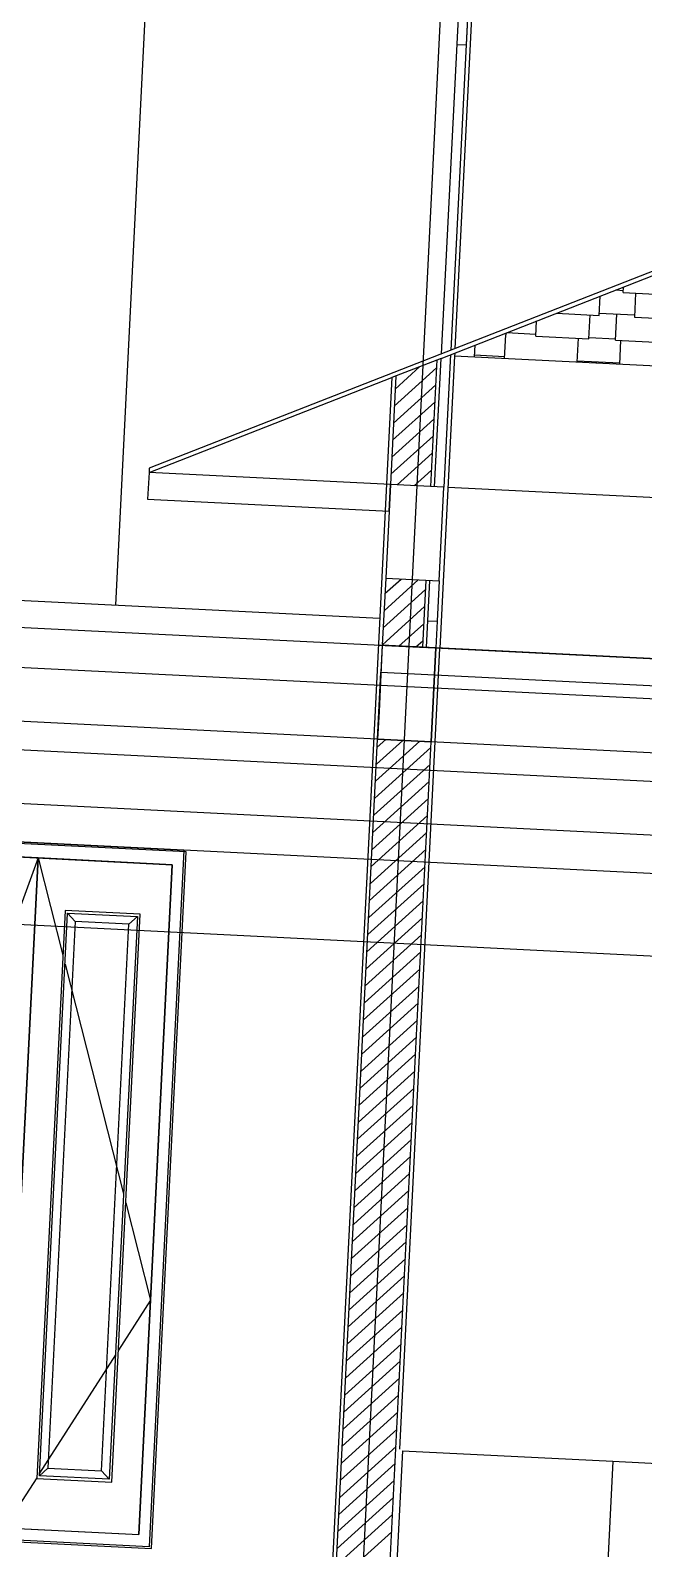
# Model space of a CAD drawing. Extents: x 549999 to 550212, y 1838161 to 1838467.
# Drawn here: x 550083.79 to 550086.08, y 1838277.86 to 1838283.52 of the extents above; entities that cross this region are included whole.
import ezdxf

# ---------------------------------------------------------------- set-up
doc = ezdxf.new("R2010")
doc.units = 0
for name, color, linetype in [('Level 1', 7, 'Continuous'), ('Level 11', 7, 'Continuous'), ('Level 14', 7, 'Continuous'), ('Level 15', 7, 'Continuous'), ('Level 18', 7, 'Continuous'), ('Level 20', 7, 'Continuous'), ('Level 27', 7, 'Continuous'), ('Level 28', 7, 'Continuous'), ('Level 37', 7, 'Continuous'), ('Level 4', 7, 'Continuous'), ('Level 42', 7, 'Continuous'), ('Level 6', 7, 'Continuous'), ('Level 7', 7, 'Continuous'), ('Level 8', 7, 'Continuous')]:
    doc.layers.add(name, color=color, linetype=linetype)

# ---------------------------------------------------------------- blocks, each defined once
blk = doc.blocks.new('FURN30')
at = {"layer": 'Level 1'}
for p, q in [((240.01, 61.08), (318.51, 61.08)), ((240.01, 61.08), (240.01, 2)), ((318.51, 2), (240.01, 2))]:
    blk.add_line(p, q, dxfattribs=at)
blk = doc.blocks.new('FURN31')
at = {"layer": 'Level 1'}
for p, q in [((318.51, 61.08), (368.51, 61.08)), ((318.51, 61.08), (318.51, 2)), ((368.51, 2), (368.51, 61.08)), ((368.51, 2), (318.51, 2))]:
    blk.add_line(p, q, dxfattribs=at)
blk = doc.blocks.new('CUA_S3')
at = {"layer": 'Level 7'}
for p, q in [((-134.93, 280), (-171.49, 280)), ((-171.49, 280), (-171.49, 165.4)), ((-107.03, 280), (-107.74, 280)), ((-101.22, 280), (-101.8, 280)), ((-92, 280), (-98.93, 280)), ((-83.37, 280), (-89.43, 280)), ((-75.49, 280), (-80.72, 280)), ((-68.48, 280), (-72.8, 280)), ((-62.48, 280), (-65.8, 280)), ((-57.58, 280), (-59.85, 280)), ((-53.86, 280), (-55.05, 280)), ((148.51, 280), (-47.04, 280)), ((148.51, 20), (148.51, 280)), ((-166.49, 275), (-166.49, 169.71)), ((-166.49, 275), (-133.3, 275)), ((-166.49, 275), (-162.49, 272)), ((-166.49, 269.23), (-164.56, 273.55)), ((-132.33, 272), (-162.49, 272)), ((-162.49, 272), (-162.49, 172.95)), ((-107.58, 275), (-107.44, 275)), ((-101.22, 272), (-102.25, 272)), ((-102.05, 275), (-101.22, 275)), ((-98.93, 275), (-95.13, 275)), ((-95.13, 272), (-98.93, 272)), ((-94.36, 275), (-92, 275)), ((-89.43, 275), (-83.37, 275)), ((-83.37, 272), (-89.43, 272)), ((-80.72, 275), (-75.49, 275)), ((-75.49, 272), (-80.72, 272)), ((-72.8, 275), (-68.48, 275)), ((-68.48, 272), (-72.8, 272)), ((-65.8, 275), (-62.48, 275)), ((-62.48, 272), (-65.8, 272)), ((-59.85, 275), (-57.58, 275)), ((-57.58, 272), (-59.85, 272)), ((-55.05, 275), (-54.53, 275)), ((35.51, 272), (-48.24, 272)), ((-48.05, 275), (143.51, 275)), ((-46.45, 264.99), (-42.94, 272)), ((38.51, 275), (35.51, 272)), ((35.51, 28), (35.51, 272)), ((38.51, 275), (38.51, 215)), ((38.51, 274), (43.51, 274)), ((93.51, 275), (43.51, 275)), ((43.51, 275), (43.51, 25)), ((93.51, 275), (82.51, 239.25)), ((93.51, 275), (104.51, 239.25)), ((93.51, 25), (93.51, 275)), ((143.51, 275), (93.51, 275)), ((93.51, 275), (93.51, 25)), ((143.51, 275), (143.51, 25)), ((143.51, 25), (143.51, 275)), ((-63.59, 264.99), (-62.48, 267.22)), ((-166.49, 252.08), (-162.49, 261.03)), ((54.51, 256), (54.51, 44)), ((82.51, 256), (54.51, 256)), ((55.51, 255), (81.51, 255)), ((55.51, 45), (55.51, 255)), ((55.51, 255), (58.51, 252)), ((81.51, 255), (78.51, 252)), ((81.51, 255), (81.51, 45)), ((82.51, 44), (82.51, 256)), ((104.51, 256), (104.51, 44)), ((132.51, 256), (104.51, 256)), ((105.51, 255), (131.51, 255)), ((105.51, 45), (105.51, 255)), ((105.51, 255), (108.51, 252)), ((131.51, 255), (128.51, 252)), ((131.51, 255), (131.51, 45)), ((132.51, 44), (132.51, 256)), ((78.51, 252), (58.51, 252)), ((58.51, 252), (58.51, 48)), ((78.51, 48), (78.51, 252)), ((128.51, 252), (108.51, 252)), ((108.51, 252), (108.51, 48)), ((128.51, 48), (128.51, 252)), ((-166.49, 234.94), (-162.49, 243.88)), ((-35.59, 98.12), (35.51, 240.32)), ((-48.04, 90.36), (23.52, 233.49)), ((81.51, 236), (55.51, 151.5)), ((105.51, 236), (131.51, 151.5)), ((-166.49, 217.79), (-162.49, 226.74)), ((-18.44, 115.26), (32.67, 217.5)), ((-166.49, 200.65), (-162.49, 209.59)), ((-48.04, 107.5), (3.08, 209.74)), ((38.51, 215), (38.51, 25)), ((43.51, 215), (38.51, 215)), ((43.51, 215), (43.51, 25)), ((-35.59, 149.55), (-10.03, 200.67)), ((-102.26, 170.52), (-98.77, 177.49)), ((-1.3, 132.41), (19.15, 173.3)), ((-166.49, 162.33), (-166.49, 89.36)), ((-105.88, 163.28), (-105.65, 163.73)), ((54.51, 148.25), (43.51, 112.5)), ((132.51, 148.25), (143.51, 112.5)), ((-140.84, 144.78), (-139.66, 147.14)), ((-108.32, 141.25), (-107.79, 142.31)), ((-140.84, 127.63), (-136.93, 135.45)), ((-145.98, 117.36), (-144.73, 119.86)), ((43.51, 112.5), (54.51, 93.25)), ((143.51, 112.5), (132.51, 93.25)), ((-152.11, 105.11), (-151.57, 106.18)), ((-155.6, 98.12), (-154.55, 100.22)), ((55.51, 91.5), (81.52, 45.99)), ((131.51, 91.5), (105.51, 45.99)), ((-162.49, 53.09), (-162.49, 47.14)), ((-166.49, 49.78), (-166.49, 47.14)), ((55.51, 45), (58.51, 48)), ((58.51, 48), (78.51, 48)), ((78.51, 48), (81.51, 45)), ((105.51, 45), (108.51, 48)), ((108.51, 48), (128.51, 48)), ((128.51, 48), (131.51, 45)), ((-171.49, 42.06), (-171.49, 29.76)), ((-166.49, 42.06), (-166.49, 29.76)), ((-162.49, 42.06), (-162.49, 29.76)), ((54.51, 44), (82.51, 44)), ((81.51, 45), (55.51, 45)), ((82.51, 44.25), (93.51, 25)), ((104.51, 44.25), (93.51, 25)), ((104.51, 44), (132.51, 44)), ((131.51, 45), (105.51, 45)), ((30.79, 28), (35.51, 37.44)), ((-79.22, 28), (-78.31, 29.82)), ((-171.49, 24.68), (-171.49, 20)), ((-137.73, 25), (143.51, 25)), ((-137.28, 28), (35.51, 28)), ((-124.34, 25), (-122.54, 28)), ((-115.77, 25), (-113.96, 28)), ((-107.19, 25), (-105.39, 28)), ((-98.62, 25), (-96.82, 28)), ((-90.05, 25), (-88.25, 28)), ((28.53, 25), (30.34, 28)), ((35.51, 28), (38.51, 25)), ((43.51, 25), (38.51, 25)), ((43.51, 25), (93.51, 25)), ((93.51, 25), (143.51, 25)), ((-171.49, 20), (-150.14, 20)), ((-148.14, 20), (-146.56, 20)), ((-138.5, 20), (148.51, 20))]:
    blk.add_line(p, q, dxfattribs=at)

msp = doc.modelspace()

# ---------------------------------------------------------------- linework, layer by layer
at = {"layer": 'Level 11'}
for p, q in [((550085.133, 1838281.8219), (550085.1155, 1838281.4724)), ((550085.3327, 1838281.8119), (550085.133, 1838281.8219)), ((550085.3152, 1838281.4624), (550085.3327, 1838281.8119)), ((550085.1155, 1838281.4724), (550085.3152, 1838281.4624))]:
    msp.add_line(p, q, dxfattribs=at)
at = {"layer": 'Level 14'}
for p, q in [((550085.1476, 1838282.1144), (550085.3049, 1838282.2567)), ((550085.1508, 1838282.1779), (550085.2433, 1838282.2617)), ((550085.1444, 1838282.0508), (550085.3017, 1838282.1931)), ((550085.1412, 1838281.9873), (550085.2985, 1838282.1296)), ((550085.1381, 1838281.9237), (550085.2954, 1838282.066)), ((550085.1349, 1838281.8601), (550085.2922, 1838282.0025)), ((550085.1583, 1838281.8207), (550085.289, 1838281.9389)), ((550085.2219, 1838281.8175), (550085.2858, 1838281.8753)), ((550085.1095, 1838281.3517), (550085.2362, 1838281.4663)), ((550085.1126, 1838281.4152), (550085.1726, 1838281.4695)), ((550085.1063, 1838281.2881), (550085.2636, 1838281.4304)), ((550085.1031, 1838281.2245), (550085.2604, 1838281.3669)), ((550085.1647, 1838281.2196), (550085.2572, 1838281.3033)), ((550085.2283, 1838281.2164), (550085.2541, 1838281.2397)), ((550085.0745, 1838280.6525), (550085.2842, 1838280.8423)), ((550085.0777, 1838280.7161), (550085.2426, 1838280.8653)), ((550085.0809, 1838280.7796), (550085.179, 1838280.8684)), ((550085.084, 1838280.8432), (550085.1155, 1838280.8716)), ((550085.0713, 1838280.5889), (550085.2811, 1838280.7787)), ((550085.0682, 1838280.5254), (550085.2779, 1838280.7151)), ((550085.065, 1838280.4618), (550085.2747, 1838280.6516)), ((550085.0618, 1838280.3983), (550085.2715, 1838280.588)), ((550085.0586, 1838280.3347), (550085.2684, 1838280.5245)), ((550085.0554, 1838280.2711), (550085.2652, 1838280.4609)), ((550085.0523, 1838280.2076), (550085.262, 1838280.3973)), ((550085.0491, 1838280.144), (550085.2588, 1838280.3338)), ((550085.0459, 1838280.0805), (550085.2556, 1838280.2702)), ((550085.0427, 1838280.0169), (550085.2525, 1838280.2067)), ((550085.0396, 1838279.9533), (550085.2493, 1838280.1431)), ((550085.0364, 1838279.8898), (550085.2461, 1838280.0795)), ((550085.0332, 1838279.8262), (550085.2429, 1838280.016)), ((550085.03, 1838279.7627), (550085.2398, 1838279.9524)), ((550085.0268, 1838279.6991), (550085.2366, 1838279.8889)), ((550085.0237, 1838279.6355), (550085.2334, 1838279.8253)), ((550085.0205, 1838279.572), (550085.2302, 1838279.7617)), ((550085.0173, 1838279.5084), (550085.227, 1838279.6982)), ((550085.0141, 1838279.4449), (550085.2239, 1838279.6346)), ((550085.011, 1838279.3813), (550085.2207, 1838279.5711)), ((550085.0078, 1838279.3177), (550085.2175, 1838279.5075)), ((550085.0046, 1838279.2542), (550085.2143, 1838279.4439)), ((550085.0014, 1838279.1906), (550085.2112, 1838279.3804)), ((550084.9982, 1838279.127), (550085.208, 1838279.3168)), ((550084.9951, 1838279.0635), (550085.2048, 1838279.2533)), ((550084.9919, 1838278.9999), (550085.2016, 1838279.1897)), ((550084.9887, 1838278.9364), (550085.1985, 1838279.1261)), ((550084.9855, 1838278.8728), (550085.1953, 1838279.0626)), ((550084.9824, 1838278.8092), (550085.1921, 1838278.999)), ((550084.9792, 1838278.7457), (550085.1889, 1838278.9355)), ((550084.976, 1838278.6821), (550085.1857, 1838278.8719)), ((550084.9728, 1838278.6186), (550085.1826, 1838278.8083)), ((550084.9696, 1838278.555), (550085.1794, 1838278.7448)), ((550084.9665, 1838278.4914), (550085.1762, 1838278.6812)), ((550084.9633, 1838278.4279), (550085.173, 1838278.6177)), ((550084.9601, 1838278.3643), (550085.1699, 1838278.5541)), ((550084.9569, 1838278.3008), (550085.1667, 1838278.4905)), ((550084.9538, 1838278.2372), (550085.1635, 1838278.427)), ((550084.9506, 1838278.1736), (550085.1603, 1838278.3634)), ((550084.9474, 1838278.1101), (550085.1571, 1838278.2998)), ((550084.9442, 1838278.0465), (550085.154, 1838278.2363)), ((550084.9411, 1838277.983), (550085.1508, 1838278.1727)), ((550084.9379, 1838277.9194), (550085.1476, 1838278.1092)), ((550084.9347, 1838277.8558), (550085.1444, 1838278.0456)), ((550084.9315, 1838277.7923), (550085.1413, 1838277.982)), ((550084.9283, 1838277.7287), (550085.1381, 1838277.9185))]:
    msp.add_line(p, q, dxfattribs=at)
at = {"layer": 'Level 15'}
for p, q in [((550084.2341, 1838281.8669), (550084.2291, 1838281.767)), ((550085.133, 1838281.8219), (550084.2341, 1838281.8669)), ((550085.128, 1838281.7221), (550085.133, 1838281.8219)), ((550084.2291, 1838281.767), (550085.128, 1838281.7221)), ((550085.103, 1838281.2227), (550085.098, 1838281.1228)), ((550090.9957, 1838280.9281), (550085.103, 1838281.2227)), ((550085.098, 1838281.1228), (550090.727, 1838280.8414))]:
    msp.add_line(p, q, dxfattribs=at)
at = {"layer": 'Level 18'}
for p, q in [((550084.8148, 1838273.4553), (550085.5144, 1838287.4483)), ((550068.0882, 1838282.0733), (550100.5556, 1838280.4502))]:
    msp.add_line(p, q, dxfattribs=at)
at = {"layer": 'Level 20'}
for p, q in [((549998.7769, 1838284.8814), (550135.9157, 1838278.0255)), ((549998.7545, 1838284.432), (550135.8932, 1838277.576)), ((550134.0756, 1838278.6242), (550073.0418, 1838281.6755)), ((550207.9845, 1838274.7291), (550070.8458, 1838281.585)), ((550134.0656, 1838278.4245), (550073.0318, 1838281.4757)), ((550073.1104, 1838281.3655), (550134.1441, 1838278.3143)), ((550207.962, 1838274.2796), (550070.8233, 1838281.1356)), ((550073.1004, 1838281.1658), (550134.1342, 1838278.1145))]:
    msp.add_line(p, q, dxfattribs=at)
at = {"layer": 'Level 27'}
for p, q in [((550085.103, 1838281.2227), (550085.0855, 1838280.8731)), ((550085.103, 1838281.2227), (550085.0907, 1838280.9764)), ((550085.3028, 1838281.2127), (550085.103, 1838281.2227)), ((550085.3028, 1838281.2127), (550085.103, 1838281.2227)), ((550085.2853, 1838280.8631), (550085.3028, 1838281.2127)), ((550085.2853, 1838280.8631), (550085.3028, 1838281.2127)), ((550085.0907, 1838280.9764), (550085.0855, 1838280.8731)), ((550085.0855, 1838280.8731), (550085.2853, 1838280.8631)), ((550085.0855, 1838280.8731), (550085.2853, 1838280.8631))]:
    msp.add_line(p, q, dxfattribs=at)
at = {"layer": 'Level 28'}
for p, q in [((550085.133, 1838281.8219), (550085.1155, 1838281.4724)), ((550085.3327, 1838281.8119), (550085.133, 1838281.8219)), ((550085.3152, 1838281.4624), (550085.3327, 1838281.8119)), ((550085.1155, 1838281.4724), (550085.3152, 1838281.4624))]:
    msp.add_line(p, q, dxfattribs=at)
at = {"layer": 'Level 37'}
for p, q in [((550087.2112, 1838283.0476), (550084.2349, 1838281.8833)), ((550085.3217, 1838282.2923), (550087.2104, 1838283.0312)), ((550085.3728, 1838282.3123), (550085.3722, 1838282.3011)), ((550084.2341, 1838281.8669), (550085.1379, 1838282.2204)), ((550084.2349, 1838281.8833), (550084.2341, 1838281.8669))]:
    msp.add_line(p, q, dxfattribs=at)
at = {"layer": 'Level 4'}
for p, q in [((550084.2341, 1838283.8694), (550084.1093, 1838281.3725)), ((550085.4476, 1838283.8087), (550085.3736, 1838282.3287)), ((550085.3876, 1838283.6114), (550085.3225, 1838282.3088)), ((550085.3217, 1838282.2923), (550085.1379, 1838282.2204)), ((550085.3064, 1838282.2864), (550085.2828, 1838281.8144)), ((550085.2978, 1838281.8137), (550085.3217, 1838282.2923)), ((550085.3722, 1838282.3011), (550085.3177, 1838281.2119)), ((550089.1325, 1838282.1131), (550085.3722, 1838282.3011)), ((550085.1379, 1838282.2204), (550084.9058, 1838277.578)), ((550085.1532, 1838282.2264), (550085.133, 1838281.8219)), ((550089.108, 1838281.6232), (550085.3477, 1838281.8112)), ((550085.1155, 1838281.4724), (550085.103, 1838281.2227)), ((550085.2653, 1838281.4649), (550085.2528, 1838281.2152)), ((550085.2678, 1838281.2144), (550085.2803, 1838281.4641)), ((550085.088, 1838281.2234), (550085.2678, 1838281.2144)), ((550085.1685, 1838278.2265), (550085.3177, 1838281.2119)), ((550085.3028, 1838281.2127), (550085.2853, 1838280.8631)), ((550085.0855, 1838280.8731), (550085.098, 1838281.1228)), ((550084.9233, 1838277.6272), (550085.0855, 1838280.8731)), ((550085.2853, 1838280.8631), (550085.0855, 1838280.8731)), ((550085.123, 1838277.6172), (550085.2853, 1838280.8631)), ((550082.4109, 1838280.5563), (550084.3639, 1838280.4586)), ((550084.3639, 1838280.4586), (550084.2341, 1838277.8619)), ((550084.2341, 1838277.8619), (550081.3676, 1838278.0052))]:
    msp.add_line(p, q, dxfattribs=at)
at = {"layer": 'Level 42'}
for p, q in [((550085.9732, 1838282.5472), (550086.0007, 1838282.5458)), ((550086.0003, 1838282.5377), (550086.0013, 1838282.5582)), ((550086.0003, 1838282.5377), (550086.119, 1838282.5318)), ((550085.9101, 1838282.4527), (550085.9137, 1838282.5239)), ((550086.0465, 1838282.5354), (550086.042, 1838282.4461)), ((550085.6748, 1838282.3749), (550085.6776, 1838282.4316)), ((550085.7518, 1838282.4606), (550085.9101, 1838282.4527)), ((550085.8727, 1838282.365), (550085.8771, 1838282.4543)), ((550085.9105, 1838282.4608), (550086.0424, 1838282.4542)), ((550085.9716, 1838282.3601), (550085.9765, 1838282.4575)), ((550086.042, 1838282.4461), (550086.2729, 1838282.4346)), ((550085.5582, 1838282.2918), (550085.5627, 1838282.3805)), ((550085.563, 1838282.3867), (550085.5627, 1838282.3805)), ((550085.5673, 1838282.3884), (550085.6092, 1838282.3863)), ((550085.6092, 1838282.3863), (550085.6752, 1838282.383)), ((550085.6748, 1838282.3749), (550085.8727, 1838282.365)), ((550085.8287, 1838282.2783), (550085.8331, 1838282.367)), ((550085.8729, 1838282.3704), (550085.9719, 1838282.3655)), ((550085.4461, 1838282.2974), (550085.4483, 1838282.3419)), ((550085.9716, 1838282.3601), (550086.1695, 1838282.3502)), ((550085.987, 1838282.2703), (550085.9914, 1838282.3591)), ((550085.4465, 1838282.3049), (550085.5586, 1838282.2993)), ((550085.8289, 1838282.2831), (550085.9872, 1838282.2752)), ((550085.9012, 1838282.2746), (550085.9014, 1838282.2795))]:
    msp.add_line(p, q, dxfattribs=at)
at = {"layer": 'Level 6'}
for p, q in [((550085.4226, 1838283.6097), (550085.3583, 1838282.3228)), ((550085.3574, 1838282.3063), (550085.3327, 1838281.8119)), ((550085.3152, 1838281.4624), (550085.3078, 1838281.3126))]:
    msp.add_line(p, q, dxfattribs=at)
at = {"layer": 'Level 8'}
for p, q in [((550085.4201, 1838283.5598), (550085.4151, 1838283.4599)), ((550085.4151, 1838283.4599), (550085.3802, 1838283.4616)), ((550084.2341, 1838281.8669), (550084.2291, 1838281.767)), ((550085.133, 1838281.8219), (550084.2341, 1838281.8669)), ((550084.2291, 1838281.767), (550085.128, 1838281.7221)), ((550081.8048, 1838281.4877), (550085.093, 1838281.3233)), ((550085.2728, 1838281.3143), (550085.3078, 1838281.3126)), ((550085.3078, 1838281.3126), (550085.3028, 1838281.2127)), ((550085.103, 1838281.2227), (550085.098, 1838281.1228)), ((550090.9957, 1838280.9281), (550085.2678, 1838281.2144)), ((550085.098, 1838281.1228), (550090.9907, 1838280.8282))]:
    msp.add_line(p, q, dxfattribs=at)

# ---------------------------------------------------------------- block references
at = {"layer": 'Level 1', "xscale": 0.010000000000000004, "yscale": 0.01, "rotation": -2.8619937920406366}
for name in ['FURN30', 'FURN31']:
    msp.add_blockref(name, (550082.75, 1838277.73), dxfattribs=at)
at = {"layer": 'Level 7', "xscale": 0.010000000000000004, "yscale": 0.01, "rotation": -2.8619937920406366}
msp.add_blockref('CUA_S3', (550082.75, 1838277.73), dxfattribs=at)

doc.saveas('drawing.dxf')
